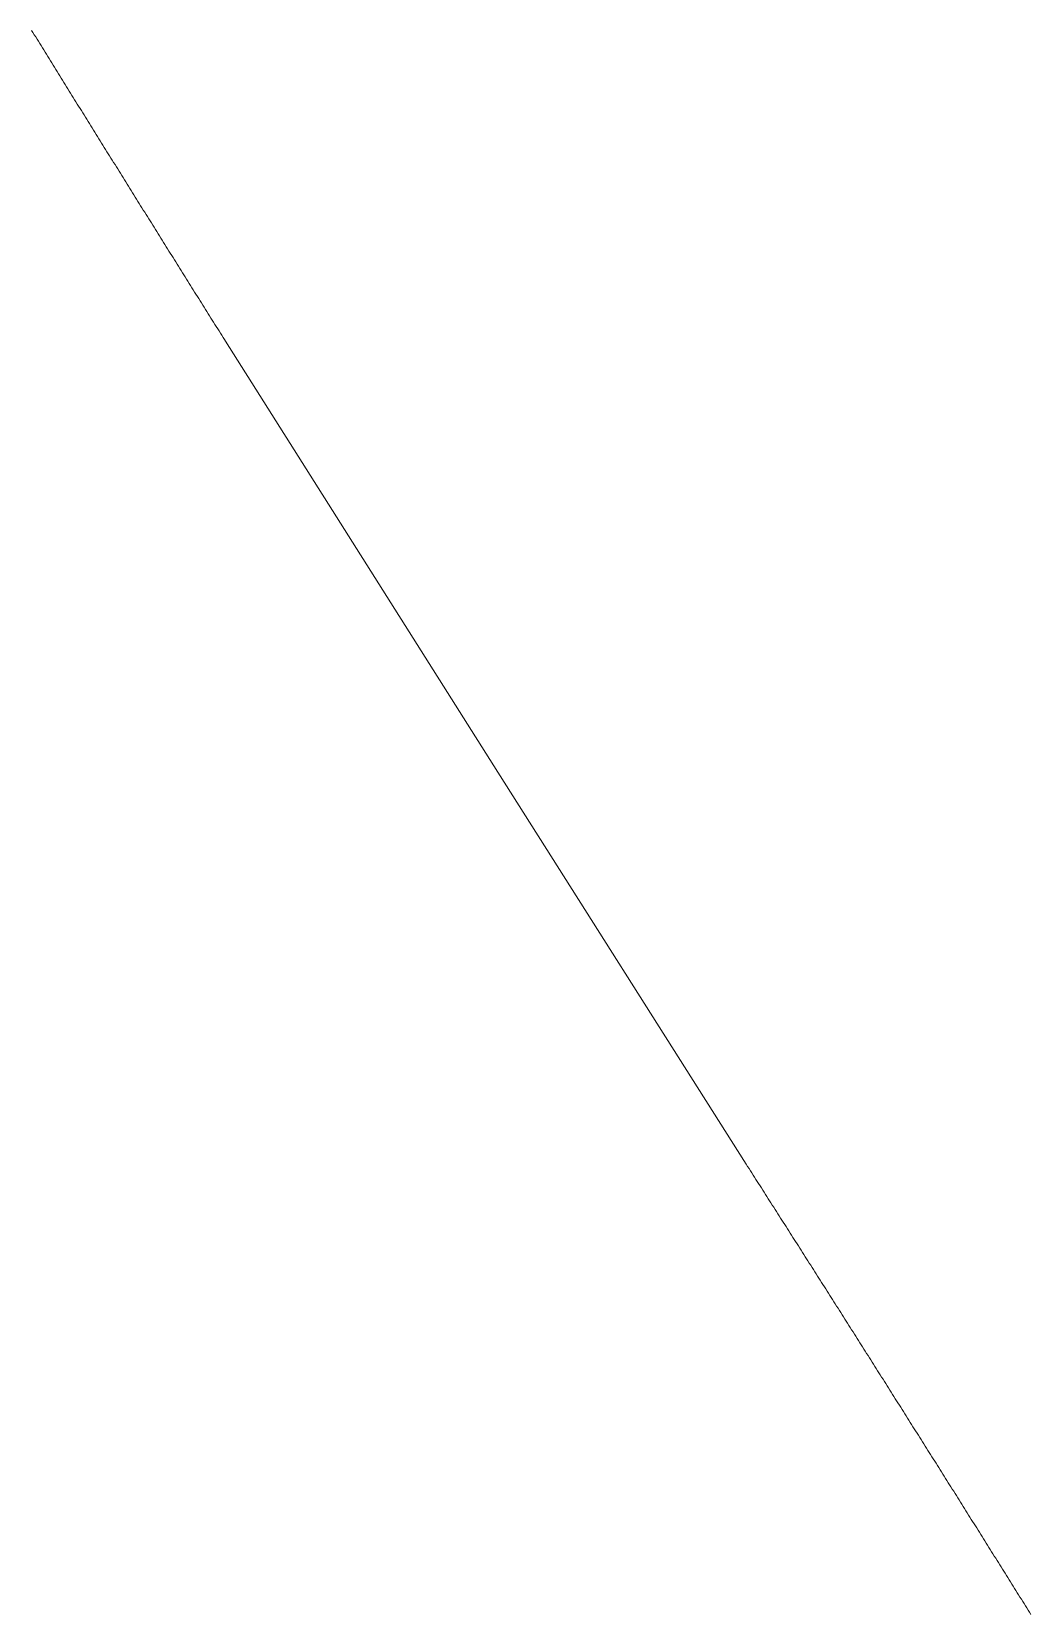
# Model space of a CAD drawing. Extents: x 174934 to 192674, y 648863 to 672607.
# Drawn here: x 180067.7 to 180107, y 661445.4 to 661507.5 of the extents above; entities that cross this region are included whole.
import ezdxf

# ---------------------------------------------------------------- set-up
doc = ezdxf.new("R2010")
doc.units = 0
doc.layers.add('pgesher', color=7, linetype='Continuous', lineweight=0)

msp = doc.modelspace()

# ---------------------------------------------------------------- linework, layer by layer
at = {"layer": 'pgesher', "flags": 128}
msp.add_lwpolyline([(180067.737, 661507.568), (180067.789, 661507.483), (180067.842, 661507.398), (180067.895, 661507.313), (180067.947, 661507.228), (180068, 661507.143), (180068.053, 661507.058), (180068.105, 661506.973), (180068.158, 661506.888), (180068.211, 661506.803), (180068.264, 661506.718), (180068.316, 661506.633), (180068.369, 661506.548), (180068.422, 661506.463), (180068.474, 661506.378), (180068.527, 661506.293), (180068.58, 661506.208), (180068.633, 661506.123), (180068.685, 661506.038), (180068.738, 661505.953), (180068.791, 661505.868), (180068.844, 661505.783), (180068.896, 661505.698), (180068.949, 661505.613), (180069.002, 661505.528), (180069.055, 661505.444), (180069.108, 661505.359), (180069.16, 661505.274), (180069.213, 661505.189), (180069.266, 661505.104), (180069.319, 661505.019), (180069.372, 661504.934), (180069.424, 661504.849), (180069.477, 661504.764), (180069.53, 661504.679), (180069.583, 661504.594), (180069.636, 661504.509), (180069.688, 661504.424), (180069.741, 661504.339), (180069.794, 661504.255), (180069.847, 661504.17), (180069.9, 661504.085), (180069.952, 661504), (180070.005, 661503.915), (180070.058, 661503.83), (180070.111, 661503.745), (180070.164, 661503.66), (180070.217, 661503.575), (180070.27, 661503.49), (180070.322, 661503.406), (180070.375, 661503.321), (180070.428, 661503.236), (180070.481, 661503.151), (180070.534, 661503.066), (180070.587, 661502.981), (180070.64, 661502.896), (180070.692, 661502.811), (180070.745, 661502.727), (180070.798, 661502.642), (180070.851, 661502.557), (180070.904, 661502.472), (180070.957, 661502.387), (180071.01, 661502.302), (180071.063, 661502.217), (180071.116, 661502.133), (180071.169, 661502.048), (180071.221, 661501.963), (180071.274, 661501.878), (180071.327, 661501.793), (180071.38, 661501.708), (180071.433, 661501.623), (180071.486, 661501.539), (180071.539, 661501.454), (180071.592, 661501.369), (180071.645, 661501.284), (180071.698, 661501.199), (180071.751, 661501.114), (180071.804, 661501.03), (180071.857, 661500.945), (180071.91, 661500.86), (180071.963, 661500.775), (180072.016, 661500.69), (180072.069, 661500.605), (180072.122, 661500.521), (180072.175, 661500.436), (180072.228, 661500.351), (180072.281, 661500.266), (180072.334, 661500.181), (180072.387, 661500.097), (180072.44, 661500.012), (180072.493, 661499.927), (180072.546, 661499.842), (180072.599, 661499.757), (180072.652, 661499.673), (180072.705, 661499.588), (180072.758, 661499.503), (180072.811, 661499.418), (180072.864, 661499.333), (180072.917, 661499.249), (180072.97, 661499.164), (180073.023, 661499.079), (180073.076, 661498.994), (180073.129, 661498.91), (180073.182, 661498.825), (180073.235, 661498.74), (180073.288, 661498.655), (180073.341, 661498.571), (180073.394, 661498.486), (180073.447, 661498.401), (180073.5, 661498.316), (180073.553, 661498.232), (180073.606, 661498.147), (180073.659, 661498.062), (180073.713, 661497.977), (180073.766, 661497.893), (180073.819, 661497.808), (180073.872, 661497.723), (180073.925, 661497.638), (180073.978, 661497.554), (180074.031, 661497.469), (180074.084, 661497.384), (180074.137, 661497.299), (180074.19, 661497.215), (180074.244, 661497.13), (180074.297, 661497.045), (180074.35, 661496.96), (180074.403, 661496.876), (180074.456, 661496.791), (180074.509, 661496.706), (180074.562, 661496.622), (180074.615, 661496.537), (180074.669, 661496.452), (180074.722, 661496.367), (180074.775, 661496.283), (180074.828, 661496.198), (180074.881, 661496.113), (180074.934, 661496.029), (180074.988, 661495.944), (180075.041, 661495.859), (180075.094, 661495.775), (180075.147, 661495.69), (180075.2, 661495.605), (180075.253, 661495.521), (180075.307, 661495.436), (180075.344, 661495.376), (180086.038, 661478.457), (180095.797, 661463.064), (180095.851, 661462.979), (180095.905, 661462.895), (180095.959, 661462.811), (180096.013, 661462.727), (180096.067, 661462.642), (180096.12, 661462.558), (180096.174, 661462.474), (180096.228, 661462.39), (180096.282, 661462.305), (180096.336, 661462.221), (180096.39, 661462.137), (180096.444, 661462.053), (180096.497, 661461.968), (180096.551, 661461.884), (180096.605, 661461.8), (180096.659, 661461.715), (180096.713, 661461.631), (180096.767, 661461.547), (180096.82, 661461.463), (180096.874, 661461.378), (180096.928, 661461.294), (180096.982, 661461.21), (180097.036, 661461.126), (180097.089, 661461.041), (180097.143, 661460.957), (180097.197, 661460.873), (180097.251, 661460.788), (180097.305, 661460.704), (180097.358, 661460.62), (180097.412, 661460.535), (180097.466, 661460.451), (180097.52, 661460.367), (180097.574, 661460.282), (180097.627, 661460.198), (180097.681, 661460.114), (180097.735, 661460.029), (180097.789, 661459.945), (180097.842, 661459.861), (180097.896, 661459.776), (180097.95, 661459.692), (180098.003, 661459.608), (180098.057, 661459.523), (180098.111, 661459.439), (180098.165, 661459.355), (180098.218, 661459.27), (180098.272, 661459.186), (180098.326, 661459.102), (180098.379, 661459.017), (180098.433, 661458.933), (180098.487, 661458.849), (180098.54, 661458.764), (180098.594, 661458.68), (180098.648, 661458.595), (180098.702, 661458.511), (180098.755, 661458.427), (180098.809, 661458.342), (180098.863, 661458.258), (180098.916, 661458.174), (180098.97, 661458.089), (180099.023, 661458.005), (180099.077, 661457.92), (180099.131, 661457.836), (180099.184, 661457.752), (180099.238, 661457.667), (180099.292, 661457.583), (180099.345, 661457.498), (180099.399, 661457.414), (180099.452, 661457.33), (180099.506, 661457.245), (180099.56, 661457.161), (180099.613, 661457.076), (180099.667, 661456.992), (180099.72, 661456.907), (180099.774, 661456.823), (180099.828, 661456.739), (180099.881, 661456.654), (180099.935, 661456.57), (180099.988, 661456.485), (180100.042, 661456.401), (180100.096, 661456.316), (180100.149, 661456.232), (180100.203, 661456.147), (180100.256, 661456.063), (180100.31, 661455.979), (180100.363, 661455.894), (180100.417, 661455.81), (180100.47, 661455.725), (180100.524, 661455.641), (180100.577, 661455.556), (180100.631, 661455.472), (180100.684, 661455.387), (180100.738, 661455.303), (180100.791, 661455.218), (180100.845, 661455.134), (180100.898, 661455.049), (180100.952, 661454.965), (180101.005, 661454.88), (180101.059, 661454.796), (180101.112, 661454.711), (180101.166, 661454.627), (180101.219, 661454.542), (180101.273, 661454.458), (180101.326, 661454.373), (180101.38, 661454.289), (180101.433, 661454.204), (180101.487, 661454.12), (180101.54, 661454.035), (180101.594, 661453.951), (180101.647, 661453.866), (180101.7, 661453.782), (180101.754, 661453.697), (180101.807, 661453.613), (180101.861, 661453.528), (180101.914, 661453.444), (180101.968, 661453.359), (180102.021, 661453.275), (180102.074, 661453.19), (180102.128, 661453.105), (180102.181, 661453.021), (180102.235, 661452.936), (180102.288, 661452.852), (180102.341, 661452.767), (180102.395, 661452.683), (180102.448, 661452.598), (180102.501, 661452.514), (180102.555, 661452.429), (180102.608, 661452.344), (180102.662, 661452.26), (180102.715, 661452.175), (180102.768, 661452.091), (180102.822, 661452.006), (180102.875, 661451.922), (180102.928, 661451.837), (180102.982, 661451.752), (180103.035, 661451.668), (180103.088, 661451.583), (180103.142, 661451.499), (180103.195, 661451.414), (180103.248, 661451.329), (180103.301, 661451.245), (180103.355, 661451.16), (180103.408, 661451.076), (180103.461, 661450.991), (180103.515, 661450.906), (180103.568, 661450.822), (180103.621, 661450.737), (180103.675, 661450.652), (180103.728, 661450.568), (180103.781, 661450.483), (180103.834, 661450.399), (180103.888, 661450.314), (180103.941, 661450.229), (180103.994, 661450.145), (180104.047, 661450.06), (180104.101, 661449.975), (180104.154, 661449.891), (180104.207, 661449.806), (180104.26, 661449.721), (180104.314, 661449.637), (180104.367, 661449.552), (180104.42, 661449.467), (180104.473, 661449.383), (180104.526, 661449.298), (180104.58, 661449.213), (180104.633, 661449.129), (180104.686, 661449.044), (180104.739, 661448.959), (180104.792, 661448.875), (180104.846, 661448.79), (180104.899, 661448.705), (180104.952, 661448.621), (180105.005, 661448.536), (180105.058, 661448.451), (180105.111, 661448.367), (180105.165, 661448.282), (180105.218, 661448.197), (180105.271, 661448.112), (180105.324, 661448.028), (180105.377, 661447.943), (180105.43, 661447.858), (180105.483, 661447.774), (180105.537, 661447.689), (180105.59, 661447.604), (180105.643, 661447.519), (180105.696, 661447.435), (180105.749, 661447.35), (180105.802, 661447.265), (180105.855, 661447.18), (180105.908, 661447.096), (180105.961, 661447.011), (180106.015, 661446.926), (180106.068, 661446.842), (180106.121, 661446.757), (180106.174, 661446.672), (180106.227, 661446.587), (180106.28, 661446.503), (180106.333, 661446.418), (180106.386, 661446.333), (180106.439, 661446.248), (180106.492, 661446.163), (180106.545, 661446.079), (180106.598, 661445.994), (180106.651, 661445.909), (180106.704, 661445.824), (180106.757, 661445.74), (180106.81, 661445.655), (180106.863, 661445.57), (180106.916, 661445.485), (180106.969, 661445.4)], dxfattribs=at)

doc.saveas('drawing.dxf')
